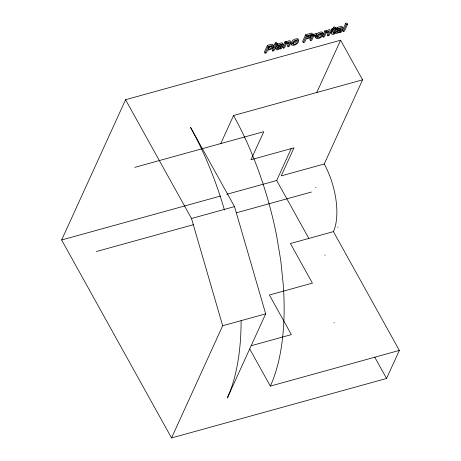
<?xml version="1.0" encoding="UTF-8"?>
<svg xmlns="http://www.w3.org/2000/svg" width="461" height="461" viewBox="0 0 461 461"><rect width="100%" height="100%" fill="white"/><g stroke="black" fill="none" stroke-linecap="round" stroke-linejoin="round"><path stroke-width="0.69" d="M342.356 27.043L341.987 26.363L339.849 26.629L337.4 27.504L337.014 28.363C337.066 31.521 341.843 26.49 341.526 29.135C339.642 29.913 335.781 30.466 335.85 33.117L337.02 33.353L340.27 31.895L340.028 32.426L341.313 32.074L343.024 27.908L342.264 27.499L340.506 27.816L338.063 28.691L337.671 29.55M298.134 39.94L298.117 39.099L297.512 38.666L294.954 39.07A3.55 1.498 -29 0 0 292.902 40.205L290.868 42.977L290.885 43.812L291.473 44.262M322.567 33.186L322.544 32.339L321.939 31.907L319.381 32.31A3.55 1.498 -29 0 0 317.335 33.451L316.747 33.947M290.303 41.594L290.148 40.787L289.116 40.672L285.953 42.13L286.206 41.576L286.863 42.764L286.615 43.317L289.254 41.98L290.96 42.17L289.324 46.452L288.033 46.809L287.376 45.622L288.672 42.775M321.271 33.319C320.879 35.255 318.931 36.892 316.932 36.696M282.38 44.014L282.414 43.046L281.314 42.89L277.574 44.054L277.188 44.913C277.24 48.071 282.011 43.04 281.7 45.685C279.815 46.463 275.955 47.016 276.024 49.667L277.194 49.903L280.444 48.445L280.196 48.975L281.481 48.624L283.198 44.463L282.437 44.049L280.68 44.365L278.237 45.241L277.845 46.1M61.641 239.979L125.565 99.72L340.593 40.234L362.577 79.828L324.221 163.989A49.961 22.474 74.5 0 1 333.418 231.629L399.359 350.412L386.572 378.464L171.544 437.95L61.641 239.979L220.491 196.04M220.773 143.573L233.554 115.521L362.577 79.828M273.125 45.045L272.86 44.429L272.042 44.233L267.432 45.311L264.395 51.978L265.052 53.165L266.412 52.79L267.547 50.307C269.869 49.655 273.442 48.693 273.736 45.864L272.157 45.46L268.095 46.498L265.052 53.165M275.246 42.89L272.071 49.857L272.728 51.044L274.018 50.687L277.194 43.72L276.537 42.533L275.246 42.89L275.903 44.077L272.728 51.044M280.761 47.748L281.394 46.359L278.467 47.46L277.315 48.791L278.456 48.906L280.761 47.748L280.098 46.555M286.206 41.576L284.915 41.928L282.633 46.936L283.296 48.123L284.587 47.765L286.287 44.031L287.485 43.317A2.559 1.078 -29 0 1 288.978 42.775C290.81 42.954 287.895 45.962 288.033 46.809M283.296 48.123L285.572 43.121L286.863 42.764M307.095 36.673L310.351 35.774L311.008 36.961L306.45 38.223L307.308 36.338L312.062 35.024L312.425 34.235L311.763 33.048L305.649 34.742L302.606 41.409L303.269 42.596L304.629 42.222L306.092 39.006L310.651 37.75M303.269 42.596L306.306 35.929L312.425 34.235M316.828 34.494L313.728 35.981L314.068 35.238L313.405 34.051L312.12 34.408L309.838 39.41L310.495 40.597L311.786 40.24L313.405 36.69L316.43 35.376L316.828 34.494L316.171 33.307L313.071 34.794M310.495 40.597L312.777 35.595L314.068 35.238M327.938 35.774L329.229 35.416L330.865 31.746L330.71 30.939L329.16 30.939L326.515 32.276L326.768 31.723L326.111 30.535L324.821 30.893L322.539 35.895L323.196 37.082L324.486 36.724L326.192 32.99L327.391 32.276A2.559 1.078 -29 0 1 328.883 31.74C330.716 31.913 327.8 34.921 327.938 35.774L327.275 34.587L328.572 31.734M323.196 37.082L325.478 32.08L326.768 31.723M334.628 28.179L336.409 27.689L337.066 28.876L334.692 29.533L335.349 28.092L334.686 26.905L333.395 27.262L332.744 28.703L331.868 28.939L331.551 29.642L332.208 30.829L333.084 30.587C330.583 33.636 331.488 35.681 334.807 33.832L335.153 33.077L334.496 31.89L333.309 32.356M332.168 29.953L331.015 32.558L331.188 33.244M332.208 30.829L332.531 30.132L333.401 29.89L334.058 28.449L335.349 28.092M334.15 32.645L334.496 31.89M337.066 28.876L336.749 29.573L334.375 30.23L333.026 33.532L335.153 33.077M340.587 31.198L341.221 29.809L338.299 30.91L337.147 32.241L338.282 32.351L340.587 31.198L339.93 30.005M345.664 23.407L342.488 30.374L343.151 31.561L344.442 31.204L347.617 24.237L346.954 23.05L345.664 23.407L346.326 24.594L343.151 31.561M226.731 194.311L276.675 180.499L291.312 148.379M316.701 92.673L340.593 40.234M171.544 437.95L222.68 325.743L191.499 218.502L125.565 99.72M224.461 210.055A199.844 89.889 74.5 0 0 190.549 127.42L234.511 206.603L265.686 313.843L227.331 397.999A199.844 89.889 74.5 0 0 241.12 320.677M315.831 35.048L315.232 36.684L315.9 37.502M296.59 40.891L294.994 42.769L292.505 43.449M271.154 46.544L268.158 48.105M277.447 45.818L275.378 47.673L275.275 48.261L275.799 48.722M337.279 29.268L335.21 31.123L335.193 31.924L335.965 32.201M326.567 30.633L329.021 29.637L330.053 29.746L330.26 30.213M278.98 47.235L277.194 47.835M338.806 30.685L337.02 31.285M275.903 44.077L277.194 43.72M346.326 24.594L347.617 24.237M134.756 167.366L263.778 131.673L250.991 159.731L294.003 147.831L281.216 175.883L324.221 163.989M191.499 218.502L234.511 206.603M315.549 187.546L315.981 187.425M96.407 251.522L193.516 224.657M236.522 212.763L311.44 192.041M337.533 227.135L337.959 227.019M333.418 231.629L290.413 243.529L312.391 283.123L269.385 295.017L291.364 334.611L251.136 345.744M324.746 255.192L325.178 255.071M222.68 325.743L265.686 313.843M333.943 322.838L334.369 322.717M249.753 349.023L270.336 386.105L399.359 350.412M337.4 27.504L338.063 28.691M333.395 27.262L334.058 28.449M332.744 28.703L333.401 29.89M331.868 28.939L332.531 30.132M324.821 30.893L325.478 32.08M312.12 34.408L312.777 35.595M305.649 34.742L306.306 35.929M284.915 41.928L285.572 43.121M281.037 44.498L281.7 45.685M277.574 44.054L278.237 45.241M267.432 45.311L268.095 46.498M276.675 180.499L308.772 238.314M374.712 357.096L386.572 378.464M233.554 115.521A199.844 89.889 74.5 0 1 276.508 235.122L280.749 260.373L283.302 285.071A199.844 89.889 74.5 0 1 270.336 386.105M291.525 44.164L291.548 44.999C294.262 46.486 298.872 43.426 298.774 40.286L297.685 39.796L295.616 40.257A3.55 1.498 -29 0 0 293.565 41.392L291.525 44.164M315.952 37.404L315.975 38.246C318.689 39.732 323.299 36.667 323.201 33.526L322.118 33.042L320.043 33.497A3.55 1.498 -29 0 0 317.992 34.638L315.952 37.404M293.063 43.236L292.96 44.51C295.005 45.138 297.391 43.034 297.483 40.983L297.368 40.781A2.017 0.853 -29 0 0 296.498 40.637L295.547 40.896A2.028 0.859 -29 0 0 294.268 41.64L293.063 43.236M317.491 36.477L317.387 37.75C319.433 38.378 321.818 36.275 321.911 34.223L321.795 34.022A2.017 0.853 -29 0 0 320.925 33.878L319.98 34.143A2.028 0.859 -29 0 0 318.695 34.88L317.491 36.477M272.307 46.826L270.711 48.584L267.893 49.546L269.103 46.884C269.95 46.866 271.967 45.57 272.307 46.826"/></g></svg>
